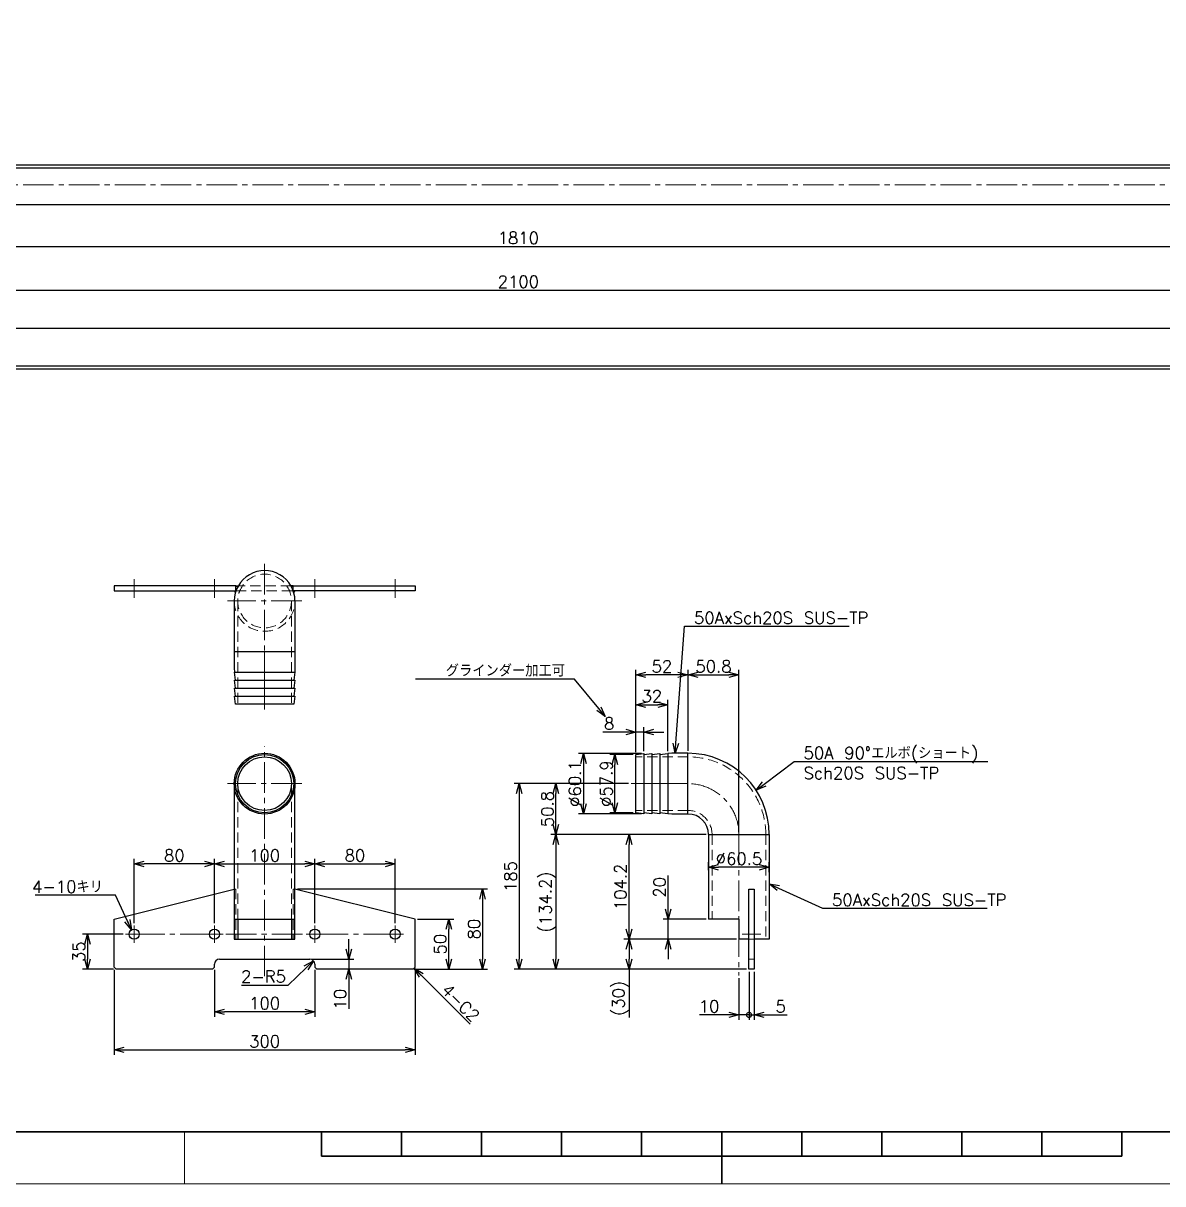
# Model space of a CAD drawing. Header units: millimetres. Extents: x 0 to 3313, y -19 to 2332.
# Drawn here: x 1012 to 2148, y 0 to 1157 of the extents above; entities that cross this region are included whole.
import ezdxf
from ezdxf import colors
from ezdxf.entities.mleader import LeaderData, LeaderLine
from ezdxf.math import Vec2, Vec3

# ---------------------------------------------------------------- set-up
doc = ezdxf.new("R2010")
doc.units = ezdxf.units.MM
doc.header["$LTSCALE"] = 1.6
doc.header["$PDMODE"] = 99
doc.header["$PDSIZE"] = 1
doc.linetypes.add('CENTER2', pattern=[28.575, 19.05, -3.175, 3.175, -3.175])
doc.linetypes.add('HIDDEN', pattern=[9.525, 6.35, -3.175])
for name, color, linetype, lineweight in [('04_HIDDEN', 2, 'HIDDEN', 13), ('05_CENTER', 4, 'CENTER2', 13), ('08_DIM', 3, 'Continuous', 13), ('90_FRAME', 5, 'Continuous', 35)]:
    doc.layers.add(name, color=color, linetype=linetype, lineweight=lineweight)
doc.layers.add('91_BLANK', color=5, linetype='Continuous', lineweight=0, plot=False)
doc.styles.add('KSS_TXT', font='txt.shx', dxfattribs={"bigfont": 'extfont2.shx'})
doc.styles.add('KSS_TXT_L', font='txt.shx', dxfattribs={"height": 3, "bigfont": 'extfont2.shx'})
doc.styles.get("Standard").update_dxf_attribs({"font": 'txt.shx', "bigfont": 'extfont2.shx'})
doc.dimstyles.new('KSS_DIM', dxfattribs={"dimscale": 4, "dimtxt": 3, "dimasz": 2.5, "dimexe": 1.25, "dimexo": 0.625, "dimtad": 1, "dimdsep": 46, "dimtxsty": 'KSS_TXT', "dimblk": 'OPEN30', "dimcen": 0, "dimazin": 2, "dimtfac": 0.75, "dimtmove": 0, "dimatfit": 3, "dimldrblk": 'OPEN30', "dimfxl": 1.25, "dimtolj": 1, "dimarcsym": 0})
doc.dimstyles.new('KSS_DIM$4', dxfattribs={"dimscale": 4, "dimtxt": 3, "dimasz": 2.5, "dimexe": 1.25, "dimexo": 0.625, "dimtad": 1, "dimtih": 1, "dimtoh": 1, "dimdsep": 46, "dimtxsty": 'KSS_TXT', "dimblk": 'OPEN30', "dimcen": 0, "dimse1": 1, "dimazin": 2, "dimtfac": 0.75, "dimtofl": 0, "dimtmove": 0, "dimatfit": 3, "dimldrblk": 'OPEN30', "dimfxl": 1.25, "dimtolj": 1, "dimarcsym": 0})

# ---------------------------------------------------------------- blocks, each defined once
blk = doc.blocks.new('_Open30')
at = {"color": 0, "linetype": 'ByBlock', "lineweight": -2}
for p, q in [((-1, 0.27), (0, 0)), ((0, 0), (-1, -0.27)), ((0, 0), (-1, 0))]:
    blk.add_line(p, q, dxfattribs=at)
blk = doc.blocks.new('*D81')
at = {"layer": '08_DIM', "color": 0, "lineweight": -2, "transparency": 16777216}
for p, q in [((455.5, 978), (455.5, 885.5)), ((2555.5, 978), (2555.5, 885.5)), ((465.5, 890.5), (2545.5, 890.5))]:
    blk.add_line(p, q, dxfattribs=at)
at = {"layer": 'Defpoints', "color": 0, "transparency": 16777216}
for p in [(455.5, 980.5), (2555.5, 980.5), (2555.5, 890.5)]:
    blk.add_point(p, dxfattribs=at)
at = {"layer": '08_DIM', "color": 0, "lineweight": -2, "transparency": 16777216, "xscale": 10, "yscale": 10, "zscale": 10, "rotation": 180}
blk.add_blockref('_Open30', (455.5, 890.5), dxfattribs=at)
at = {"layer": '08_DIM', "color": 0, "lineweight": -2, "transparency": 16777216, "xscale": 10, "yscale": 10, "zscale": 10}
blk.add_blockref('_Open30', (2555.5, 890.5), dxfattribs=at)
at = {"layer": '08_DIM', "color": 0, "transparency": 16777216, "insert": (1505.5, 899), "char_height": 12, "attachment_point": 5, "style": 'KSS_TXT'}
blk.add_mtext('\\A1;2100', dxfattribs=at)
blk = doc.blocks.new('*D82')
at = {"layer": '08_DIM', "color": 0, "lineweight": -2, "transparency": 16777216}
for p, q in [((600.5, 983.7), (600.5, 929.1)), ((2410.5, 983.7), (2410.5, 929.1)), ((610.5, 934.1), (2400.5, 934.1))]:
    blk.add_line(p, q, dxfattribs=at)
at = {"layer": 'Defpoints', "color": 0, "transparency": 16777216}
for p in [(600.5, 986.2), (2410.5, 986.2), (2410.5, 934.1)]:
    blk.add_point(p, dxfattribs=at)
at = {"layer": '08_DIM', "color": 0, "lineweight": -2, "transparency": 16777216, "xscale": 10, "yscale": 10, "zscale": 10, "rotation": 180}
blk.add_blockref('_Open30', (600.5, 934.1), dxfattribs=at)
at = {"layer": '08_DIM', "color": 0, "lineweight": -2, "transparency": 16777216, "xscale": 10, "yscale": 10, "zscale": 10}
blk.add_blockref('_Open30', (2410.5, 934.1), dxfattribs=at)
at = {"layer": '08_DIM', "color": 0, "transparency": 16777216, "insert": (1505.5, 942.6), "char_height": 12, "attachment_point": 5, "style": 'KSS_TXT'}
blk.add_mtext('\\A1;1810', dxfattribs=at)
blk = doc.blocks.new('*D92')
at = {"layer": '08_DIM', "color": 0, "lineweight": -2, "transparency": 16777216}
for p, q in [((1102.7, 213.3), (1102.7, 128.4)), ((1402.7, 213.3), (1402.7, 128.4)), ((1112.7, 133.4), (1392.7, 133.4))]:
    blk.add_line(p, q, dxfattribs=at)
at = {"layer": 'Defpoints', "color": 0, "transparency": 16777216}
for p in [(1102.7, 215.8), (1402.7, 215.8), (1402.7, 133.4)]:
    blk.add_point(p, dxfattribs=at)
at = {"layer": '08_DIM', "color": 0, "lineweight": -2, "transparency": 16777216, "xscale": 10, "yscale": 10, "zscale": 10, "rotation": 180}
blk.add_blockref('_Open30', (1102.7, 133.4), dxfattribs=at)
at = {"layer": '08_DIM', "color": 0, "lineweight": -2, "transparency": 16777216, "xscale": 10, "yscale": 10, "zscale": 10}
blk.add_blockref('_Open30', (1402.7, 133.4), dxfattribs=at)
at = {"layer": '08_DIM', "color": 0, "transparency": 16777216, "insert": (1252.7, 141.9), "char_height": 12, "attachment_point": 5, "style": 'KSS_TXT'}
blk.add_mtext('\\A1;300', dxfattribs=at)
blk = doc.blocks.new('*D93')
at = {"layer": '08_DIM', "color": 0, "lineweight": -2, "transparency": 16777216}
for p, q in [((1285.5, 293.8), (1474.9, 293.8)), ((1469.9, 283.8), (1469.9, 223.8)), ((1403.2, 213.8), (1474.9, 213.8))]:
    blk.add_line(p, q, dxfattribs=at)
at = {"layer": 'Defpoints', "color": 0, "transparency": 16777216}
for p in [(1283, 293.8), (1400.7, 213.8), (1469.9, 213.8)]:
    blk.add_point(p, dxfattribs=at)
at = {"layer": '08_DIM', "color": 0, "lineweight": -2, "transparency": 16777216, "xscale": 10, "yscale": 10, "zscale": 10}
for p, rotation in [((1469.9, 293.8), 90), ((1469.9, 213.8), 270)]:
    blk.add_blockref('_Open30', p, dxfattribs=dict(at, rotation=rotation))
at = {"layer": '08_DIM', "color": 0, "transparency": 16777216, "insert": (1461.4, 253.8), "char_height": 12, "attachment_point": 5, "rotation": 90, "style": 'KSS_TXT'}
blk.add_mtext('\\A1;80', dxfattribs=at)
blk = doc.blocks.new('*D94')
at = {"layer": '08_DIM', "color": 0, "lineweight": -2, "transparency": 16777216}
for p, q in [((1654.8, 273.8), (1654.8, 307.3)), ((1692.6, 263.8), (1649.8, 263.8)), ((1654.8, 243.8), (1654.8, 263.8)), ((1722.9, 243.8), (1649.8, 243.8)), ((1654.8, 233.8), (1654.8, 223.8))]:
    blk.add_line(p, q, dxfattribs=at)
at = {"layer": 'Defpoints', "color": 0, "transparency": 16777216}
for p in [(1654.8, 263.8), (1695.1, 263.8), (1725.4, 243.8)]:
    blk.add_point(p, dxfattribs=at)
at = {"layer": '08_DIM', "color": 0, "lineweight": -2, "transparency": 16777216, "xscale": 10, "yscale": 10, "zscale": 10}
for p, rotation in [((1654.8, 263.8), 270), ((1654.8, 243.8), 90)]:
    blk.add_blockref('_Open30', p, dxfattribs=dict(at, rotation=rotation))
at = {"layer": '08_DIM', "color": 0, "transparency": 16777216, "insert": (1646.3, 295.5), "char_height": 12, "attachment_point": 5, "rotation": 90, "style": 'KSS_TXT'}
blk.add_mtext('\\A1;20', dxfattribs=at)
blk = doc.blocks.new('_DotSmall')
at = {"color": 0, "linetype": 'ByBlock', "const_width": 0.5}
blk.add_lwpolyline([(-0.0625, 0, 1), (0.0625, 0, 1)], format="xyb", close=True, dxfattribs=at)
blk = doc.blocks.new('*D95')
at = {"layer": '08_DIM', "color": 0, "lineweight": -2, "transparency": 16777216}
for p, q in [((1735.4, 211.3), (1735.4, 163.3)), ((1725.4, 205), (1725.4, 163.3)), ((1715.4, 168.3), (1685.9, 168.3)), ((1735.4, 168.3), (1725.4, 168.3)), ((1735.4, 168.3), (1745.4, 168.3))]:
    blk.add_line(p, q, dxfattribs=at)
at = {"layer": 'Defpoints', "color": 0, "transparency": 16777216}
for p in [(1735.4, 213.8), (1725.4, 207.5), (1725.4, 168.3)]:
    blk.add_point(p, dxfattribs=at)
at = {"layer": '08_DIM', "color": 0, "lineweight": -2, "transparency": 16777216, "xscale": 10, "yscale": 10, "zscale": 10}
blk.add_blockref('_Open30', (1725.4, 168.3), dxfattribs=at)
at = {"layer": '08_DIM', "color": 0, "lineweight": -2, "transparency": 16777216, "xscale": 10, "yscale": 10, "zscale": 10, "rotation": 180}
blk.add_blockref('_DotSmall', (1735.4, 168.3), dxfattribs=at)
at = {"layer": '08_DIM', "color": 0, "transparency": 16777216, "insert": (1695.6, 176.8), "char_height": 12, "attachment_point": 5, "style": 'KSS_TXT'}
blk.add_mtext('\\A1;10', dxfattribs=at)
blk = doc.blocks.new('*D96')
at = {"layer": '08_DIM', "color": 0, "lineweight": -2, "transparency": 16777216}
for p, q in [((1735.4, 211.3), (1735.4, 163.3)), ((1740.4, 211.3), (1740.4, 163.3)), ((1735.4, 168.3), (1725.4, 168.3)), ((1735.4, 168.3), (1740.4, 168.3)), ((1750.4, 168.3), (1773.4, 168.3))]:
    blk.add_line(p, q, dxfattribs=at)
at = {"layer": 'Defpoints', "color": 0, "transparency": 16777216}
for p in [(1735.4, 213.8), (1740.4, 213.8), (1740.4, 168.3)]:
    blk.add_point(p, dxfattribs=at)
at = {"layer": '08_DIM', "color": 0, "lineweight": -2, "transparency": 16777216, "xscale": 10, "yscale": 10, "zscale": 10}
blk.add_blockref('_DotSmall', (1735.4, 168.3), dxfattribs=at)
at = {"layer": '08_DIM', "color": 0, "lineweight": -2, "transparency": 16777216, "xscale": 10, "yscale": 10, "zscale": 10, "rotation": 180}
blk.add_blockref('_Open30', (1740.4, 168.3), dxfattribs=at)
at = {"layer": '08_DIM', "color": 0, "transparency": 16777216, "insert": (1766.9, 176.8), "char_height": 12, "attachment_point": 5, "style": 'KSS_TXT'}
blk.add_mtext('\\A1;5', dxfattribs=at)
blk = doc.blocks.new('*D97')
at = {"layer": '08_DIM', "color": 0, "lineweight": -2, "transparency": 16777216}
for p, q in [((1615.3, 398.8), (1538, 398.8)), ((1543, 358), (1543, 388.8)), ((1692.6, 348), (1538, 348))]:
    blk.add_line(p, q, dxfattribs=at)
at = {"layer": 'Defpoints', "color": 0, "transparency": 16777216}
for p in [(1543, 398.8), (1617.8, 398.8), (1695.1, 348)]:
    blk.add_point(p, dxfattribs=at)
at = {"layer": '08_DIM', "color": 0, "lineweight": -2, "transparency": 16777216, "xscale": 10, "yscale": 10, "zscale": 10}
for p, rotation in [((1543, 398.8), 90), ((1543, 348), 270)]:
    blk.add_blockref('_Open30', p, dxfattribs=dict(at, rotation=rotation))
at = {"layer": '08_DIM', "color": 0, "transparency": 16777216, "insert": (1534.5, 373.4), "char_height": 12, "attachment_point": 5, "rotation": 90, "style": 'KSS_TXT'}
blk.add_mtext('\\A1;50.8', dxfattribs=at)
blk = doc.blocks.new('*D98')
at = {"layer": '08_DIM', "color": 0, "lineweight": -2, "transparency": 16777216}
for p, q in [((1692.6, 348), (1538, 348)), ((1543, 338), (1543, 223.8)), ((1732.9, 213.8), (1538, 213.8))]:
    blk.add_line(p, q, dxfattribs=at)
at = {"layer": 'Defpoints', "color": 0, "transparency": 16777216}
for p in [(1695.1, 348), (1543, 213.8), (1735.4, 213.8)]:
    blk.add_point(p, dxfattribs=at)
at = {"layer": '08_DIM', "color": 0, "lineweight": -2, "transparency": 16777216, "xscale": 10, "yscale": 10, "zscale": 10}
for p, rotation in [((1543, 348), 90), ((1543, 213.8), 270)]:
    blk.add_blockref('_Open30', p, dxfattribs=dict(at, rotation=rotation))
at = {"layer": '08_DIM', "color": 0, "transparency": 16777216, "insert": (1534.5, 280.9), "char_height": 12, "attachment_point": 5, "rotation": 90, "style": 'KSS_TXT'}
blk.add_mtext('\\A1;(134.2)', dxfattribs=at)
blk = doc.blocks.new('*D99')
at = {"layer": '08_DIM', "color": 0, "lineweight": -2, "transparency": 16777216}
for p, q in [((1620.1, 427.7), (1596.7, 427.7)), ((1601.7, 379.8), (1601.7, 417.7)), ((1620.1, 369.8), (1596.7, 369.8))]:
    blk.add_line(p, q, dxfattribs=at)
at = {"layer": 'Defpoints', "color": 0, "transparency": 16777216}
for p in [(1601.7, 427.7), (1622.6, 427.7), (1622.6, 369.8)]:
    blk.add_point(p, dxfattribs=at)
at = {"layer": '08_DIM', "color": 0, "lineweight": -2, "transparency": 16777216, "xscale": 10, "yscale": 10, "zscale": 10}
for p, rotation in [((1601.7, 427.7), 90), ((1601.7, 369.8), 270)]:
    blk.add_blockref('_Open30', p, dxfattribs=dict(at, rotation=rotation))
at = {"layer": '08_DIM', "color": 0, "transparency": 16777216, "insert": (1593.2, 398.8), "char_height": 12, "attachment_point": 5, "rotation": 90, "style": 'KSS_TXT'}
blk.add_mtext('\\A1;%%C57.9', dxfattribs=at)
blk = doc.blocks.new('*D100')
at = {"layer": '08_DIM', "color": 0, "lineweight": -2, "transparency": 16777216}
for p, q in [((1628.1, 428.8), (1565.4, 428.8)), ((1570.4, 418.8), (1570.4, 378.7)), ((1628.1, 368.7), (1565.4, 368.7))]:
    blk.add_line(p, q, dxfattribs=at)
at = {"layer": 'Defpoints', "color": 0, "transparency": 16777216}
for p in [(1630.6, 428.8), (1570.4, 368.7), (1630.6, 368.7)]:
    blk.add_point(p, dxfattribs=at)
at = {"layer": '08_DIM', "color": 0, "lineweight": -2, "transparency": 16777216, "xscale": 10, "yscale": 10, "zscale": 10}
for p, rotation in [((1570.4, 428.8), 90), ((1570.4, 368.7), 270)]:
    blk.add_blockref('_Open30', p, dxfattribs=dict(at, rotation=rotation))
at = {"layer": '08_DIM', "color": 0, "transparency": 16777216, "insert": (1561.9, 398.8), "char_height": 12, "attachment_point": 5, "rotation": 90, "style": 'KSS_TXT'}
blk.add_mtext('\\A1;%%C60.1', dxfattribs=at)
blk = doc.blocks.new('*D101')
at = {"layer": '08_DIM', "color": 0, "lineweight": -2, "transparency": 16777216}
for p, q in [((1622.6, 430.2), (1622.6, 455.2)), ((1630.6, 431.3), (1630.6, 455.2)), ((1612.6, 450.2), (1589.6, 450.2)), ((1630.6, 450.2), (1622.6, 450.2)), ((1640.6, 450.2), (1650.6, 450.2))]:
    blk.add_line(p, q, dxfattribs=at)
at = {"layer": 'Defpoints', "color": 0, "transparency": 16777216}
for p in [(1622.6, 450.2), (1630.6, 428.8), (1622.6, 427.7)]:
    blk.add_point(p, dxfattribs=at)
at = {"layer": '08_DIM', "color": 0, "lineweight": -2, "transparency": 16777216, "xscale": 10, "yscale": 10, "zscale": 10}
blk.add_blockref('_Open30', (1622.6, 450.2), dxfattribs=at)
at = {"layer": '08_DIM', "color": 0, "lineweight": -2, "transparency": 16777216, "xscale": 10, "yscale": 10, "zscale": 10, "rotation": 180}
blk.add_blockref('_Open30', (1630.6, 450.2), dxfattribs=at)
at = {"layer": '08_DIM', "color": 0, "transparency": 16777216, "insert": (1596.1, 458.7), "char_height": 12, "attachment_point": 5, "style": 'KSS_TXT'}
blk.add_mtext('\\A1;8', dxfattribs=at)
blk = doc.blocks.new('*D102')
at = {"layer": '08_DIM', "color": 0, "lineweight": -2, "transparency": 16777216}
for p, q in [((1622.6, 430.2), (1622.6, 482.4)), ((1632.6, 477.4), (1644.6, 477.4)), ((1654.6, 431.3), (1654.6, 482.4))]:
    blk.add_line(p, q, dxfattribs=at)
at = {"layer": 'Defpoints', "color": 0, "transparency": 16777216}
for p in [(1654.6, 477.4), (1654.6, 428.8), (1622.6, 427.7)]:
    blk.add_point(p, dxfattribs=at)
at = {"layer": '08_DIM', "color": 0, "lineweight": -2, "transparency": 16777216, "xscale": 10, "yscale": 10, "zscale": 10, "rotation": 180}
blk.add_blockref('_Open30', (1622.6, 477.4), dxfattribs=at)
at = {"layer": '08_DIM', "color": 0, "lineweight": -2, "transparency": 16777216, "xscale": 10, "yscale": 10, "zscale": 10}
blk.add_blockref('_Open30', (1654.6, 477.4), dxfattribs=at)
at = {"layer": '08_DIM', "color": 0, "transparency": 16777216, "insert": (1638.6, 485.9), "char_height": 12, "attachment_point": 5, "style": 'KSS_TXT'}
blk.add_mtext('\\A1;32', dxfattribs=at)
blk = doc.blocks.new('*D103')
at = {"layer": '08_DIM', "color": 0, "lineweight": -2, "transparency": 16777216}
for p, q in [((1622.6, 430.2), (1622.6, 512.1)), ((1674.6, 431.5), (1674.6, 512.1)), ((1664.6, 507.1), (1632.6, 507.1))]:
    blk.add_line(p, q, dxfattribs=at)
at = {"layer": 'Defpoints', "color": 0, "transparency": 16777216}
for p in [(1622.6, 507.1), (1674.6, 429), (1622.6, 427.7)]:
    blk.add_point(p, dxfattribs=at)
at = {"layer": '08_DIM', "color": 0, "lineweight": -2, "transparency": 16777216, "xscale": 10, "yscale": 10, "zscale": 10, "rotation": 180}
blk.add_blockref('_Open30', (1622.6, 507.1), dxfattribs=at)
at = {"layer": '08_DIM', "color": 0, "lineweight": -2, "transparency": 16777216, "xscale": 10, "yscale": 10, "zscale": 10}
blk.add_blockref('_Open30', (1674.6, 507.1), dxfattribs=at)
at = {"layer": '08_DIM', "color": 0, "transparency": 16777216, "insert": (1648.6, 515.6), "char_height": 12, "attachment_point": 5, "style": 'KSS_TXT'}
blk.add_mtext('\\A1;52', dxfattribs=at)
blk = doc.blocks.new('*D104')
at = {"layer": '08_DIM', "color": 0, "lineweight": -2, "transparency": 16777216}
for p, q in [((1674.6, 431.5), (1674.6, 512.1)), ((1725.4, 350.5), (1725.4, 512.1)), ((1684.6, 507.1), (1715.4, 507.1))]:
    blk.add_line(p, q, dxfattribs=at)
at = {"layer": 'Defpoints', "color": 0, "transparency": 16777216}
for p in [(1725.4, 507.1), (1674.6, 429), (1725.4, 348)]:
    blk.add_point(p, dxfattribs=at)
at = {"layer": '08_DIM', "color": 0, "lineweight": -2, "transparency": 16777216, "xscale": 10, "yscale": 10, "zscale": 10, "rotation": 180}
blk.add_blockref('_Open30', (1674.6, 507.1), dxfattribs=at)
at = {"layer": '08_DIM', "color": 0, "lineweight": -2, "transparency": 16777216, "xscale": 10, "yscale": 10, "zscale": 10}
blk.add_blockref('_Open30', (1725.4, 507.1), dxfattribs=at)
at = {"layer": '08_DIM', "color": 0, "transparency": 16777216, "insert": (1700, 515.6), "char_height": 12, "attachment_point": 5, "style": 'KSS_TXT'}
blk.add_mtext('\\A1;50.8', dxfattribs=at)
blk = doc.blocks.new('*D105')
at = {"layer": '08_DIM', "color": 0, "lineweight": -2, "transparency": 16777216}
for p, q in [((1615.3, 398.8), (1501.4, 398.8)), ((1506.4, 388.8), (1506.4, 223.8)), ((1732.9, 213.8), (1501.4, 213.8))]:
    blk.add_line(p, q, dxfattribs=at)
at = {"layer": 'Defpoints', "color": 0, "transparency": 16777216}
for p in [(1617.8, 398.8), (1506.4, 213.8), (1735.4, 213.8)]:
    blk.add_point(p, dxfattribs=at)
at = {"layer": '08_DIM', "color": 0, "lineweight": -2, "transparency": 16777216, "xscale": 10, "yscale": 10, "zscale": 10}
for p, rotation in [((1506.4, 398.8), 90), ((1506.4, 213.8), 270)]:
    blk.add_blockref('_Open30', p, dxfattribs=dict(at, rotation=rotation))
at = {"layer": '08_DIM', "color": 0, "transparency": 16777216, "insert": (1497.8, 306.3), "char_height": 12, "attachment_point": 5, "rotation": 90, "style": 'KSS_TXT'}
blk.add_mtext('\\A1;185', dxfattribs=at)
blk = doc.blocks.new('*D106')
at = {"layer": '08_DIM', "color": 0, "lineweight": -2, "transparency": 16777216}
for p, q in [((1695.1, 312.4), (1695.1, 320.4)), ((1745.6, 315.4), (1705.1, 315.4)), ((1755.6, 310.6), (1755.6, 320.4))]:
    blk.add_line(p, q, dxfattribs=at)
at = {"layer": 'Defpoints', "color": 0, "transparency": 16777216}
for p in [(1695.1, 315.4), (1695.1, 309.9), (1755.6, 308.1)]:
    blk.add_point(p, dxfattribs=at)
at = {"layer": '08_DIM', "color": 0, "lineweight": -2, "transparency": 16777216, "xscale": 10, "yscale": 10, "zscale": 10, "rotation": 180}
blk.add_blockref('_Open30', (1695.1, 315.4), dxfattribs=at)
at = {"layer": '08_DIM', "color": 0, "lineweight": -2, "transparency": 16777216, "xscale": 10, "yscale": 10, "zscale": 10}
blk.add_blockref('_Open30', (1755.6, 315.4), dxfattribs=at)
at = {"layer": '08_DIM', "color": 0, "transparency": 16777216, "insert": (1725.4, 323.9), "char_height": 12, "attachment_point": 5, "style": 'KSS_TXT'}
blk.add_mtext('\\A1;%%C60.5', dxfattribs=at)
blk = doc.blocks.new('*D110')
at = {"layer": '08_DIM', "color": 0, "lineweight": -2, "transparency": 16777216}
for p, q in [((1722.9, 243.8), (1610.8, 243.8)), ((1615.8, 233.8), (1615.8, 223.8)), ((1732.9, 213.8), (1610.8, 213.8)), ((1615.8, 213.8), (1615.8, 165.8))]:
    blk.add_line(p, q, dxfattribs=at)
at = {"layer": 'Defpoints', "color": 0, "transparency": 16777216}
for p in [(1725.4, 243.8), (1615.8, 213.8), (1735.4, 213.8)]:
    blk.add_point(p, dxfattribs=at)
at = {"layer": '08_DIM', "color": 0, "lineweight": -2, "transparency": 16777216, "xscale": 10, "yscale": 10, "zscale": 10}
for p, rotation in [((1615.8, 243.8), 90), ((1615.8, 213.8), 270)]:
    blk.add_blockref('_Open30', p, dxfattribs=dict(at, rotation=rotation))
at = {"layer": '08_DIM', "color": 0, "transparency": 16777216, "insert": (1607.3, 184.8), "char_height": 12, "attachment_point": 5, "rotation": 90, "style": 'KSS_TXT'}
blk.add_mtext('\\A1;(30)', dxfattribs=at)
blk = doc.blocks.new('*D111')
at = {"layer": '08_DIM', "color": 0, "lineweight": -2, "transparency": 16777216}
for p, q in [((1692.6, 348), (1610.8, 348)), ((1615.8, 253.8), (1615.8, 338)), ((1722.9, 243.8), (1610.8, 243.8))]:
    blk.add_line(p, q, dxfattribs=at)
at = {"layer": 'Defpoints', "color": 0, "transparency": 16777216}
for p in [(1615.8, 348), (1695.1, 348), (1725.4, 243.8)]:
    blk.add_point(p, dxfattribs=at)
at = {"layer": '08_DIM', "color": 0, "lineweight": -2, "transparency": 16777216, "xscale": 10, "yscale": 10, "zscale": 10}
for p, rotation in [((1615.8, 348), 90), ((1615.8, 243.8), 270)]:
    blk.add_blockref('_Open30', p, dxfattribs=dict(at, rotation=rotation))
at = {"layer": '08_DIM', "color": 0, "transparency": 16777216, "insert": (1607.3, 295.9), "char_height": 12, "attachment_point": 5, "rotation": 90, "style": 'KSS_TXT'}
blk.add_mtext('\\A1;104.2', dxfattribs=at)
blk = doc.blocks.new('*D129')
at = {"layer": '08_DIM', "color": 0, "lineweight": -2, "transparency": 16777216}
for p, q in [((1202.7, 259.8), (1202.7, 323.7)), ((1212.7, 318.7), (1292.7, 318.7)), ((1302.7, 259.8), (1302.7, 323.7))]:
    blk.add_line(p, q, dxfattribs=at)
at = {"layer": 'Defpoints', "color": 0, "transparency": 16777216}
for p in [(1302.7, 318.7), (1202.7, 257.3), (1302.7, 257.3)]:
    blk.add_point(p, dxfattribs=at)
at = {"layer": '08_DIM', "color": 0, "lineweight": -2, "transparency": 16777216, "xscale": 10, "yscale": 10, "zscale": 10, "rotation": 180}
blk.add_blockref('_Open30', (1202.7, 318.7), dxfattribs=at)
at = {"layer": '08_DIM', "color": 0, "lineweight": -2, "transparency": 16777216, "xscale": 10, "yscale": 10, "zscale": 10}
blk.add_blockref('_Open30', (1302.7, 318.7), dxfattribs=at)
at = {"layer": '08_DIM', "color": 0, "transparency": 16777216, "insert": (1252.7, 327.2), "char_height": 12, "attachment_point": 5, "style": 'KSS_TXT'}
blk.add_mtext('\\A1;100', dxfattribs=at)
blk = doc.blocks.new('*D130')
at = {"layer": '08_DIM', "color": 0, "lineweight": -2, "transparency": 16777216}
for p, q in [((1302.7, 259.8), (1302.7, 323.7)), ((1312.7, 318.7), (1372.7, 318.7)), ((1382.7, 259.8), (1382.7, 323.7))]:
    blk.add_line(p, q, dxfattribs=at)
at = {"layer": 'Defpoints', "color": 0, "transparency": 16777216}
for p in [(1382.7, 318.7), (1302.7, 257.3), (1382.7, 257.3)]:
    blk.add_point(p, dxfattribs=at)
at = {"layer": '08_DIM', "color": 0, "lineweight": -2, "transparency": 16777216, "xscale": 10, "yscale": 10, "zscale": 10, "rotation": 180}
blk.add_blockref('_Open30', (1302.7, 318.7), dxfattribs=at)
at = {"layer": '08_DIM', "color": 0, "lineweight": -2, "transparency": 16777216, "xscale": 10, "yscale": 10, "zscale": 10}
blk.add_blockref('_Open30', (1382.7, 318.7), dxfattribs=at)
at = {"layer": '08_DIM', "color": 0, "transparency": 16777216, "insert": (1342.7, 327.2), "char_height": 12, "attachment_point": 5, "style": 'KSS_TXT'}
blk.add_mtext('\\A1;80', dxfattribs=at)
blk = doc.blocks.new('*D131')
at = {"layer": '08_DIM', "color": 0, "lineweight": -2, "transparency": 16777216}
for p, q in [((1122.7, 259.8), (1122.7, 323.7)), ((1192.7, 318.7), (1132.7, 318.7)), ((1202.7, 259.8), (1202.7, 323.7))]:
    blk.add_line(p, q, dxfattribs=at)
at = {"layer": 'Defpoints', "color": 0, "transparency": 16777216}
for p in [(1122.7, 318.7), (1122.7, 257.3), (1202.7, 257.3)]:
    blk.add_point(p, dxfattribs=at)
at = {"layer": '08_DIM', "color": 0, "lineweight": -2, "transparency": 16777216, "xscale": 10, "yscale": 10, "zscale": 10, "rotation": 180}
blk.add_blockref('_Open30', (1122.7, 318.7), dxfattribs=at)
at = {"layer": '08_DIM', "color": 0, "lineweight": -2, "transparency": 16777216, "xscale": 10, "yscale": 10, "zscale": 10}
blk.add_blockref('_Open30', (1202.7, 318.7), dxfattribs=at)
at = {"layer": '08_DIM', "color": 0, "transparency": 16777216, "insert": (1162.7, 327.2), "char_height": 12, "attachment_point": 5, "style": 'KSS_TXT'}
blk.add_mtext('\\A1;80', dxfattribs=at)
blk = doc.blocks.new('*D132')
at = {"layer": '08_DIM', "color": 0, "lineweight": -2, "transparency": 16777216}
for p, q in [((1405.2, 263.8), (1441.2, 263.8)), ((1436.2, 223.8), (1436.2, 253.8)), ((1403.2, 213.8), (1441.2, 213.8))]:
    blk.add_line(p, q, dxfattribs=at)
at = {"layer": 'Defpoints', "color": 0, "transparency": 16777216}
for p in [(1402.7, 263.8), (1436.2, 263.8), (1400.7, 213.8)]:
    blk.add_point(p, dxfattribs=at)
at = {"layer": '08_DIM', "color": 0, "lineweight": -2, "transparency": 16777216, "xscale": 10, "yscale": 10, "zscale": 10}
for p, rotation in [((1436.2, 263.8), 90), ((1436.2, 213.8), 270)]:
    blk.add_blockref('_Open30', p, dxfattribs=dict(at, rotation=rotation))
at = {"layer": '08_DIM', "color": 0, "transparency": 16777216, "insert": (1427.7, 238.8), "char_height": 12, "attachment_point": 5, "rotation": 90, "style": 'KSS_TXT'}
blk.add_mtext('\\A1;50', dxfattribs=at)
blk = doc.blocks.new('*D133')
at = {"layer": '08_DIM', "color": 0, "lineweight": -2, "transparency": 16777216}
for p, q in [((1336.5, 233.8), (1336.5, 243.8)), ((1300.2, 223.8), (1341.5, 223.8)), ((1336.5, 223.8), (1336.5, 213.8)), ((1339, 213.8), (1331.5, 213.8)), ((1336.5, 203.8), (1336.5, 174.3))]:
    blk.add_line(p, q, dxfattribs=at)
at = {"layer": 'Defpoints', "color": 0, "transparency": 16777216}
for p in [(1297.7, 223.8), (1336.5, 213.8), (1341.5, 213.8)]:
    blk.add_point(p, dxfattribs=at)
at = {"layer": '08_DIM', "color": 0, "lineweight": -2, "transparency": 16777216, "xscale": 10, "yscale": 10, "zscale": 10}
for p, rotation in [((1336.5, 223.8), 270), ((1336.5, 213.8), 90)]:
    blk.add_blockref('_Open30', p, dxfattribs=dict(at, rotation=rotation))
at = {"layer": '08_DIM', "color": 0, "transparency": 16777216, "insert": (1328, 184), "char_height": 12, "attachment_point": 5, "rotation": 90, "style": 'KSS_TXT'}
blk.add_mtext('\\A1;10', dxfattribs=at)
blk = doc.blocks.new('*D134')
at = {"layer": '08_DIM', "color": 0, "lineweight": -2, "transparency": 16777216}
for p, q in [((1202.7, 213.3), (1202.7, 166.4)), ((1302.7, 213.3), (1302.7, 166.4)), ((1292.7, 171.4), (1212.7, 171.4))]:
    blk.add_line(p, q, dxfattribs=at)
at = {"layer": 'Defpoints', "color": 0, "transparency": 16777216}
for p in [(1202.7, 215.8), (1302.7, 215.8), (1202.7, 171.4)]:
    blk.add_point(p, dxfattribs=at)
at = {"layer": '08_DIM', "color": 0, "lineweight": -2, "transparency": 16777216, "xscale": 10, "yscale": 10, "zscale": 10, "rotation": 180}
blk.add_blockref('_Open30', (1202.7, 171.4), dxfattribs=at)
at = {"layer": '08_DIM', "color": 0, "lineweight": -2, "transparency": 16777216, "xscale": 10, "yscale": 10, "zscale": 10}
blk.add_blockref('_Open30', (1302.7, 171.4), dxfattribs=at)
at = {"layer": '08_DIM', "color": 0, "transparency": 16777216, "insert": (1252.7, 179.9), "char_height": 12, "attachment_point": 5, "style": 'KSS_TXT'}
blk.add_mtext('\\A1;100', dxfattribs=at)
blk = doc.blocks.new('*D135')
at = {"layer": '08_DIM', "color": 0, "lineweight": -2, "transparency": 16777216}
for p, q in [((1111.7, 248.8), (1071.2, 248.8)), ((1076.2, 238.8), (1076.2, 223.8)), ((1102.2, 213.8), (1071.2, 213.8))]:
    blk.add_line(p, q, dxfattribs=at)
at = {"layer": 'Defpoints', "color": 0, "transparency": 16777216}
for p in [(1114.2, 248.8), (1076.2, 213.8), (1104.7, 213.8)]:
    blk.add_point(p, dxfattribs=at)
at = {"layer": '08_DIM', "color": 0, "lineweight": -2, "transparency": 16777216, "xscale": 10, "yscale": 10, "zscale": 10}
for p, rotation in [((1076.2, 248.8), 90), ((1076.2, 213.8), 270)]:
    blk.add_blockref('_Open30', p, dxfattribs=dict(at, rotation=rotation))
at = {"layer": '08_DIM', "color": 0, "transparency": 16777216, "insert": (1067.7, 231.3), "char_height": 12, "attachment_point": 5, "rotation": 90, "style": 'KSS_TXT'}
blk.add_mtext('\\A1;35', dxfattribs=at)
blk = doc.blocks.new('*D136')
at = {"layer": '08_DIM', "color": 0, "lineweight": -2, "transparency": 16777216}
for p, q in [((1276.1, 198.1), (1294.1, 215.3)), ((1229.6, 198.1), (1276.1, 198.1))]:
    blk.add_line(p, q, dxfattribs=at)
at = {"layer": 'Defpoints', "color": 0, "transparency": 16777216}
for p in [(1301.3, 222.2), (1297.7, 218.8)]:
    blk.add_point(p, dxfattribs=at)
at = {"layer": '08_DIM', "color": 0, "lineweight": -2, "transparency": 16777216, "xscale": 10, "yscale": 10, "zscale": 10, "rotation": 43.63809164095513}
blk.add_blockref('_Open30', (1301.3, 222.2), dxfattribs=at)
at = {"layer": '08_DIM', "color": 0, "transparency": 16777216, "insert": (1251.6, 206.6), "char_height": 12, "attachment_point": 5, "style": 'KSS_TXT'}
blk.add_mtext('\\A1;\\A1;2-R5', dxfattribs=at)

msp = doc.modelspace()

# ---------------------------------------------------------------- linework, layer by layer
at = {"color": 0}
for p, q in [((455.478, 1012.507), (2555.478, 1012.507)), ((455.478, 815.227), (2555.478, 815.227)), ((1224.16, 595.808), (1226.441, 595.808)), ((1281.259, 595.808), (1278.978, 595.808)), ((1222.459, 580.808), (1222.459, 514.008)), ((1282.959, 580.808), (1282.959, 514.008)), ((1282.959, 530.008), (1222.459, 530.008)), ((1222.459, 514.008), (1222.659, 510.008)), ((1223.759, 502.008), (1222.659, 510.008)), ((1222.659, 510.008), (1282.759, 510.008)), ((1282.759, 510.008), (1281.659, 502.008)), ((1282.959, 514.008), (1282.759, 510.008)), ((1223.759, 494.008), (1222.659, 502.008)), ((1222.659, 502.008), (1282.759, 502.008)), ((1282.759, 502.008), (1281.659, 494.008)), ((1223.759, 486.008), (1222.659, 494.008)), ((1222.659, 494.008), (1282.759, 494.008)), ((1223.759, 478.008), (1222.659, 486.008)), ((1222.659, 486.008), (1282.759, 486.008)), ((1282.759, 494.008), (1281.659, 486.008)), ((1282.759, 486.008), (1281.659, 478.008)), ((1281.659, 478.008), (1223.759, 478.008)), ((1622.566, 427.708), (1630.566, 428.808)), ((1630.566, 428.808), (1630.566, 368.708)), ((1630.566, 427.708), (1638.566, 428.808)), ((1638.566, 428.808), (1638.566, 368.708)), ((1638.566, 427.708), (1646.566, 428.808)), ((1646.566, 428.808), (1646.566, 368.708)), ((1646.566, 427.708), (1654.566, 428.808)), ((1658.566, 429.008), (1654.566, 428.808)), ((1654.566, 428.808), (1654.566, 368.708)), ((1674.566, 429.008), (1658.566, 429.008)), ((1674.566, 368.508), (1674.566, 429.008)), ((1622.566, 369.808), (1622.566, 427.708)), ((1222.459, 398.759), (1222.459, 243.758)), ((1282.959, 243.758), (1282.959, 398.758)), ((1630.566, 368.708), (1622.566, 369.808)), ((1638.566, 368.708), (1630.566, 369.808)), ((1646.566, 368.708), (1638.566, 369.808)), ((1654.566, 368.708), (1646.566, 369.808)), ((1658.566, 368.508), (1654.566, 368.708)), ((1674.566, 368.508), (1658.566, 368.508)), ((1695.116, 347.958), (1755.616, 347.958)), ((1695.116, 347.958), (1695.116, 263.758)), ((1755.616, 347.958), (1755.616, 243.758)), ((1102.709, 263.758), (1222.459, 293.758)), ((1402.709, 263.758), (1282.959, 293.758)), ((1102.709, 215.758), (1102.709, 263.758)), ((1222.459, 263.758), (1282.959, 263.758)), ((1225.959, 263.758), (1225.959, 243.758)), ((1279.459, 263.758), (1279.459, 243.758)), ((1402.709, 215.758), (1402.709, 263.758)), ((1725.366, 263.758), (1695.116, 263.758)), ((1725.366, 263.758), (1725.366, 243.758)), ((1222.459, 243.758), (1282.959, 243.758)), ((1735.366, 243.758), (1725.366, 243.758)), ((1755.616, 243.758), (1740.366, 243.758)), ((1207.709, 223.758), (1297.709, 223.758)), ((1104.709, 213.758), (1102.709, 215.758)), ((1200.709, 213.758), (1104.709, 213.758)), ((1202.709, 215.758), (1200.709, 213.758)), ((1202.709, 215.758), (1202.709, 218.758)), ((1302.709, 218.758), (1302.709, 215.758)), ((1304.709, 213.758), (1302.709, 215.758)), ((1400.709, 213.758), (1304.709, 213.758)), ((1402.709, 215.758), (1400.709, 213.758))]:
    msp.add_line(p, q, dxfattribs=at)
for points in [[(455.478, 1015.507), (2555.478, 1015.507), (2555.478, 980.507), (2550.478, 975.507), (460.478, 975.507), (455.478, 980.507)], [(455.478, 812.227), (2555.478, 812.227), (2555.478, 847.227), (2550.478, 852.227), (460.478, 852.227), (455.478, 847.227)], [(1224.16, 590.807), (1224.16, 595.808), (1102.709, 595.808), (1102.709, 590.807)], [(1281.259, 590.807), (1281.259, 595.808), (1402.709, 595.808), (1402.709, 590.807)]]:
    msp.add_lwpolyline(points, close=True, dxfattribs=at)
msp.add_lwpolyline([(1735.366, 293.758), (1740.366, 293.758), (1740.366, 213.758), (1735.366, 213.758)], close=True)
for centre, radius in [((1252.709, 398.758), 30.25), ((1252.709, 398.758), 28.95), ((1252.709, 398.758), 26.75), ((1122.709, 248.758), 5), ((1202.709, 248.758), 5), ((1302.709, 248.758), 5), ((1382.709, 248.758), 5)]:
    msp.add_circle(centre, radius, dxfattribs=at)
for centre, radius, start, end in [((1252.709, 580.808), 30.25, 359.999523, 180), ((1674.566, 347.958), 81.05, 0, 90), ((1674.566, 347.958), 20.55, 0, 90), ((1207.709, 218.758), 5, 90, 180), ((1297.709, 218.758), 5, 0, 90)]:
    msp.add_arc(centre, radius, start, end, dxfattribs=at)
at = {"color": 3}
for centre, radius, start, end in [((1224.774, 591.255), 2.285, 191.301598, 240.935854), ((1224.16, 590.807), 4.509, 66.422493, 90), ((1281.259, 590.807), 4.509, 90, 113.577507), ((1280.645, 591.255), 2.285, 299.064146, 348.698402)]:
    msp.add_arc(centre, radius, start, end, dxfattribs=at)
at = {"layer": '04_HIDDEN'}
for p, q in [((1224.16, 590.807), (1281.259, 590.807)), ((1278.978, 595.808), (1226.44, 595.808)), ((1225.959, 580.808), (1225.959, 478.008)), ((1279.459, 580.808), (1279.459, 478.008)), ((1674.566, 425.508), (1622.566, 425.508)), ((1225.959, 263.758), (1225.959, 398.758)), ((1279.459, 263.758), (1279.459, 398.758)), ((1674.566, 372.008), (1622.566, 372.008)), ((1698.616, 347.958), (1698.616, 263.758)), ((1752.116, 347.958), (1752.116, 243.758)), ((1224.16, 293.758), (1222.459, 293.758)), ((1224.16, 293.758), (1224.16, 243.758)), ((1281.259, 293.758), (1282.959, 293.758)), ((1281.259, 293.758), (1281.259, 243.758)), ((1735.366, 243.758), (1740.366, 243.758)), ((1735.366, 223.758), (1740.366, 223.758))]:
    msp.add_line(p, q, dxfattribs=at)
msp.add_circle((1252.709, 580.808), 26.75, dxfattribs=at)
for centre, radius, start, end in [((1252.709, 580.808), 30.25, 180, 0), ((1674.566, 347.958), 77.55, 0, 90), ((1674.566, 347.958), 24.05, 0, 90)]:
    msp.add_arc(centre, radius, start, end, dxfattribs=at)
at = {"layer": '05_CENTER'}
for p, q in [((600.478, 995.507), (2410.478, 995.507)), ((1252.709, 617.849), (1252.709, 472.51)), ((1122.709, 602.686), (1122.709, 583.901)), ((1202.709, 602.686), (1202.709, 583.901)), ((1302.709, 602.686), (1302.709, 583.901)), ((1382.709, 602.686), (1382.709, 583.901)), ((1289.751, 580.808), (1215.668, 580.808)), ((1252.709, 478.008), (1252.709, 530.008)), ((1252.709, 206.751), (1252.709, 435.8)), ((1289.751, 398.758), (1215.668, 398.758)), ((1674.566, 398.758), (1617.845, 398.758)), ((1622.566, 398.758), (1674.566, 398.758)), ((1725.366, 347.958), (1725.366, 207.492)), ((1122.709, 240.215), (1122.709, 257.302)), ((1202.709, 240.215), (1202.709, 257.302)), ((1302.709, 240.215), (1302.709, 257.302)), ((1382.709, 240.215), (1382.709, 257.302)), ((1114.166, 248.758), (1131.253, 248.758)), ((1122.709, 248.758), (1382.709, 248.758)), ((1194.166, 248.758), (1211.253, 248.758)), ((1311.253, 248.758), (1294.166, 248.758)), ((1391.253, 248.758), (1374.166, 248.758)), ((1747.27, 248.758), (1728.485, 248.758))]:
    msp.add_line(p, q, dxfattribs=at)
msp.add_arc((1674.566, 347.958), 50.8, 0, 90, dxfattribs=at)
at = {"layer": '90_FRAME', "color": 4, "lineweight": 13}
msp.add_line((1172.702, 0), (1172.702, 51.616), dxfattribs=at)
at = {"layer": '90_FRAME'}
for p, q in [((1309.341, 27.686), (1309.341, 51.616)), ((1389.107, 27.686), (1389.107, 51.616)), ((1468.873, 27.686), (1468.873, 51.616)), ((1548.638, 27.686), (1548.638, 51.616)), ((1628.404, 27.686), (1628.404, 51.616)), ((1708.17, 0), (1708.17, 51.616)), ((1787.935, 27.686), (1787.935, 51.616)), ((1867.701, 27.686), (1867.701, 51.616)), ((1947.467, 27.686), (1947.467, 51.616)), ((2027.233, 27.686), (2027.233, 51.616)), ((2106.998, 27.686), (2106.998, 51.616)), ((1309.341, 27.686), (2106.998, 27.686))]:
    msp.add_line(p, q, dxfattribs=at)
msp.add_lwpolyline([(155.384, 51.616), (3260.956, 51.616), (3260.956, 2271.831), (155.384, 2271.831)], close=True, dxfattribs=at)
at = {"layer": '91_BLANK'}
msp.add_lwpolyline([(0, 0), (3312.803, 0), (3312.803, 2331.679), (0, 2331.679)], close=True, dxfattribs=at)

# ---------------------------------------------------------------- texts
at = {"layer": '08_DIM', "insert": (1091.592, 290.016), "char_height": 12, "attachment_point": 9, "style": 'KSS_TXT'}
msp.add_mtext('\\A1;4-10キリ', dxfattribs=at)
at = {"layer": '08_DIM', "insert": (1428.023, 191.98), "char_height": 12, "attachment_point": 7, "rotation": 315, "style": 'KSS_TXT_L'}
msp.add_mtext('4-C2', dxfattribs=at)

# ---------------------------------------------------------------- dimensions: what is measured, and where the dimension line sits
at = {"layer": '08_DIM'}
for base, p1, p2, override, picture, middle in [((2410.478, 934.101), (600.478, 986.166), (2410.478, 986.166), {"dimarcsym": 1}, '*D82', (1505.478, 942.601)), ((2555.478, 890.454), (455.478, 980.507), (2555.478, 980.507), {"dimarcsym": 1}, '*D81', (1505.478, 898.954)), ((1622.566, 507.079), (1674.566, 429.008), (1622.566, 427.708), {"dimarcsym": 1}, '*D103', (1648.566, 515.588)), ((1725.366, 507.079), (1674.566, 429.008), (1725.366, 347.958), {"dimarcsym": 1}, '*D104', (1699.966, 515.588)), ((1654.566, 477.409), (1622.566, 427.708), (1654.566, 428.808), {"dimarcsym": 1}, '*D102', (1638.566, 485.909)), ((1622.566, 450.191), (1630.566, 428.808), (1622.566, 427.708), {"dimarcsym": 1}, '*D101', (1596.066, 458.691)), ((1402.709, 133.445), (1102.709, 215.758), (1402.709, 215.758), {"dimarcsym": 1}, '*D92', (1252.709, 141.945)), ((1725.366, 168.328), (1735.366, 213.758), (1725.366, 207.492), {"dimblk1": 'DotSmall', "dimblk2": 'Open30', "dimsah": 1, "dimarcsym": 1}, '*D95', (1695.616, 176.828)), ((1740.366, 168.328), (1735.366, 213.758), (1740.366, 213.758), {"dimblk1": 'DotSmall', "dimblk2": 'Open30', "dimsah": 1, "dimarcsym": 1}, '*D96', (1766.866, 176.836))]:
    dim = msp.add_linear_dim(base=base, p1=p1, p2=p2, dimstyle='KSS_DIM', override=override, dxfattribs=at)
    dim.commit()
    dim.dimension.update_dxf_attribs({"geometry": picture, "text_midpoint": middle})
for base, p1, p2, angle, text, picture, middle in [((1570.38, 368.708), (1630.566, 428.808), (1630.566, 368.708), 90, '%%C<>', '*D100', (1561.88, 398.758)), ((1601.682, 427.708), (1622.566, 369.808), (1622.566, 427.708), 90, '%%C<>', '*D99', (1593.173, 398.758)), ((1543.009, 213.758), (1695.116, 347.958), (1735.366, 213.758), 90, '(<>)', '*D98', (1534.509, 280.858)), ((1615.823, 213.758), (1725.366, 243.758), (1735.366, 213.758), 270, '(<>)', '*D110', (1607.323, 184.758))]:
    dim = msp.add_linear_dim(base=base, p1=p1, p2=p2, angle=angle, text=text, dimstyle='KSS_DIM', override={"dimarcsym": 1}, dxfattribs=at)
    dim.commit()
    dim.dimension.update_dxf_attribs({"geometry": picture, "text_midpoint": middle})
for base, p1, p2, picture, middle in [((1506.354, 213.758), (1617.845, 398.758), (1735.366, 213.758), '*D105', (1497.846, 306.258)), ((1543.009, 398.758), (1695.116, 347.958), (1617.845, 398.758), '*D97', (1534.501, 373.358)), ((1615.823, 347.958), (1725.366, 243.758), (1695.116, 347.958), '*D111', (1607.323, 295.858)), ((1654.813, 263.758), (1725.366, 243.758), (1695.116, 263.758), '*D94', (1646.313, 295.508)), ((1469.908, 213.758), (1282.959, 293.758), (1400.709, 213.758), '*D93', (1461.408, 253.758))]:
    dim = msp.add_linear_dim(base=base, p1=p1, p2=p2, angle=90, dimstyle='KSS_DIM', override={"dimarcsym": 1}, dxfattribs=at)
    dim.commit()
    dim.dimension.update_dxf_attribs({"geometry": picture, "text_midpoint": middle})
for base, p1, p2, picture, middle in [((1122.709, 318.68), (1202.709, 257.302), (1122.709, 257.302), '*D131', (1162.709, 327.18)), ((1302.709, 318.68), (1202.709, 257.302), (1302.709, 257.302), '*D129', (1252.709, 327.18)), ((1382.709, 318.68), (1302.709, 257.302), (1382.709, 257.302), '*D130', (1342.709, 327.18)), ((1202.709, 171.449), (1302.709, 215.758), (1202.709, 215.758), '*D134', (1252.709, 179.949))]:
    dim = msp.add_linear_dim(base=base, p1=p1, p2=p2, dimstyle='KSS_DIM', dxfattribs=at)
    dim.commit()
    dim.dimension.update_dxf_attribs({"geometry": picture, "text_midpoint": middle})
dim = msp.add_linear_dim(base=(1695.116, 315.426), p1=(1755.616, 308.062), p2=(1695.116, 309.868), text='%%C<>', dimstyle='KSS_DIM', override={"dimarcsym": 1}, dxfattribs=at)
dim.commit()
dim.dimension.update_dxf_attribs({"geometry": '*D106', "text_midpoint": (1725.366, 323.935)})
for base, p1, p2, picture, middle in [((1436.201, 263.758), (1400.709, 213.758), (1402.709, 263.758), '*D132', (1427.693, 238.758)), ((1076.159, 213.758), (1114.166, 248.758), (1104.709, 213.758), '*D135', (1067.65, 231.258)), ((1336.519, 213.758), (1297.709, 223.758), (1341.519, 213.758), '*D133', (1328.019, 184.008))]:
    dim = msp.add_linear_dim(base=base, p1=p1, p2=p2, angle=90, dimstyle='KSS_DIM', dxfattribs=at)
    dim.commit()
    dim.dimension.update_dxf_attribs({"geometry": picture, "text_midpoint": middle})
dim = msp.add_radius_dim(center=(1297.709, 218.758), mpoint=(1294.091, 215.308), text='\\A1;2-<>', dimstyle='KSS_DIM$4', override={"dimpost": 'R<>', "dimtxsty": 'KSS_TXT', "dimtfill": 0, "dimtfillclr": 0}, dxfattribs=at)
dim.commit()
dim.dimension.update_dxf_attribs({"geometry": '*D136', "text_midpoint": (1251.57, 198.124), "dimtype": 164})

# ---------------------------------------------------------------- leaders
at = {"layer": '08_DIM', "annotation_type": 0, "has_hookline": 1, "hookline_direction": 1, "text_width": 67.6}
msp.add_leader([(1120.117, 253.034), (1104.092, 287.516), (1094.092, 287.516)], dimstyle='KSS_DIM', override={"dimtad": 1}, dxfattribs=at)
at = {"layer": '08_DIM', "annotation_type": 0, "has_hookline": 1, "hookline_direction": 0, "text_width": 44, "horizontal_direction": (0.707107, -0.707107, 0)}
msp.add_leader([(1401.709, 214.758), (1424.488, 191.98)], dimstyle='KSS_DIM', dxfattribs=at)
at = {"layer": '08_DIM'}
ml = msp.add_multileader_mtext('Standard', dxfattribs=at)
ml.set_content('50AxSch20S SUS-TP', color=256)
ml.set_leader_properties()
ml.set_arrow_properties(name='OPEN30')
ml.build(insert=Vec2(0, 0))
ml.multileader.update_dxf_attribs({"text_left_attachment_type": 6, "text_right_attachment_type": 6, "dogleg_length": 0.36, "arrow_head_size": 10, "scale": 4})
ctx = ml.context
ctx.base_point, ctx.scale, ctx.char_height, ctx.arrow_head_size, ctx.landing_gap_size, ctx.plane_origin = Vec3(1672.548, 555.659), 4, 12, 10, 8, Vec3(1618.006, 581.926)
ctx.left_attachment, ctx.right_attachment = 6, 6
notes = []
notes.append((ctx, [(0, (1, 1, 0), (1671.108, 555.659), (1, 0), 1.44, [(0, [(1661.7, 429.008)], 0, [])])]))
ctx.mtext.insert, ctx.mtext.flow_direction = Vec3(1680.548, 570.059), 5
ml = msp.add_multileader_mtext('Standard', dxfattribs=at)
ml.set_content('グラインダー加工可', color=256)
ml.set_leader_properties()
ml.set_arrow_properties(name='OPEN30')
ml.build(insert=Vec2(0, 0))
ml.multileader.update_dxf_attribs({"text_left_attachment_type": 6, "text_right_attachment_type": 6, "dogleg_length": 0.36, "arrow_head_size": 10, "scale": 4})
ctx = ml.context
ctx.base_point, ctx.scale, ctx.char_height, ctx.arrow_head_size, ctx.landing_gap_size, ctx.plane_origin = Vec3(1417.621, 503.018), 4, 12, 10, 8, Vec3(1588.623, 464.639)
ctx.left_attachment, ctx.right_attachment, ctx.text_align_type = 6, 6, 2
notes.append((ctx, [(0, (1, 1, 0), (1561.461, 503.018), (-1, 0), 1.44, [(0, [(1592.094, 465.823)], 0, [])])]))
ctx.mtext.insert, ctx.mtext.alignment, ctx.mtext.flow_direction = Vec3(1552.021, 517.418), 3, 5
ml = msp.add_multileader_mtext('Standard', dxfattribs=at)
ml.set_content('50A 90°エルボ(ショート)\\PSch20S SUS-TP', color=256)
ml.set_leader_properties()
ml.set_arrow_properties(name='OPEN30')
ml.build(insert=Vec2(0, 0))
ml.multileader.update_dxf_attribs({"text_left_attachment_type": 6, "text_right_attachment_type": 6, "dogleg_length": 0.36, "arrow_head_size": 10, "scale": 4})
ctx = ml.context
ctx.base_point, ctx.scale, ctx.char_height, ctx.arrow_head_size, ctx.landing_gap_size, ctx.plane_origin = Vec3(1781.759, 420.918), 4, 12, 10, 8, Vec3(1755.616, 280.858)
ctx.left_attachment, ctx.right_attachment = 6, 6
notes.append((ctx, [(0, (1, 1, 0), (1780.319, 420.918), (1, 0), 1.44, [(0, [(1742.428, 392.274)], 0, [])])]))
ctx.mtext.insert, ctx.mtext.flow_direction = Vec3(1789.759, 435.318), 5
ml = msp.add_multileader_mtext('Standard', dxfattribs=at)
ml.set_content('50AxSch20S SUS-TP', color=256)
ml.set_leader_properties()
ml.set_arrow_properties(name='OPEN30')
ml.build(insert=Vec2(0, 0))
ml.multileader.update_dxf_attribs({"text_left_attachment_type": 6, "text_right_attachment_type": 6, "dogleg_length": 0.36, "arrow_head_size": 10, "scale": 4})
ctx = ml.context
ctx.base_point, ctx.scale, ctx.char_height, ctx.arrow_head_size, ctx.landing_gap_size, ctx.plane_origin = Vec3(1810.158, 274.514), 4, 12, 10, 8, Vec3(1755.616, 298.92)
ctx.left_attachment, ctx.right_attachment = 6, 6
notes.append((ctx, [(0, (1, 1, 0), (1808.718, 274.514), (1, 0), 1.44, [(0, [(1755.616, 298.92)], 0, [])])]))
ctx.mtext.insert, ctx.mtext.flow_direction = Vec3(1818.158, 288.914), 5
for ctx, leaders in notes:
    for number, flags, end, landing, length, lines in leaders:
        leader = LeaderData()
        leader.index, (leader.has_last_leader_line, leader.has_dogleg_vector, leader.attachment_direction) = number, flags
        leader.last_leader_point, leader.dogleg_vector, leader.dogleg_length = Vec3(end), Vec3(landing), length
        for number, points, colour, breaks in lines:
            line = LeaderLine()
            line.index, line.vertices, line.color, line.breaks = number, Vec3.list(points), colors.encode_raw_color(colour), breaks
            leader.lines.append(line)
        ctx.leaders.append(leader)

doc.saveas('drawing.dxf')
